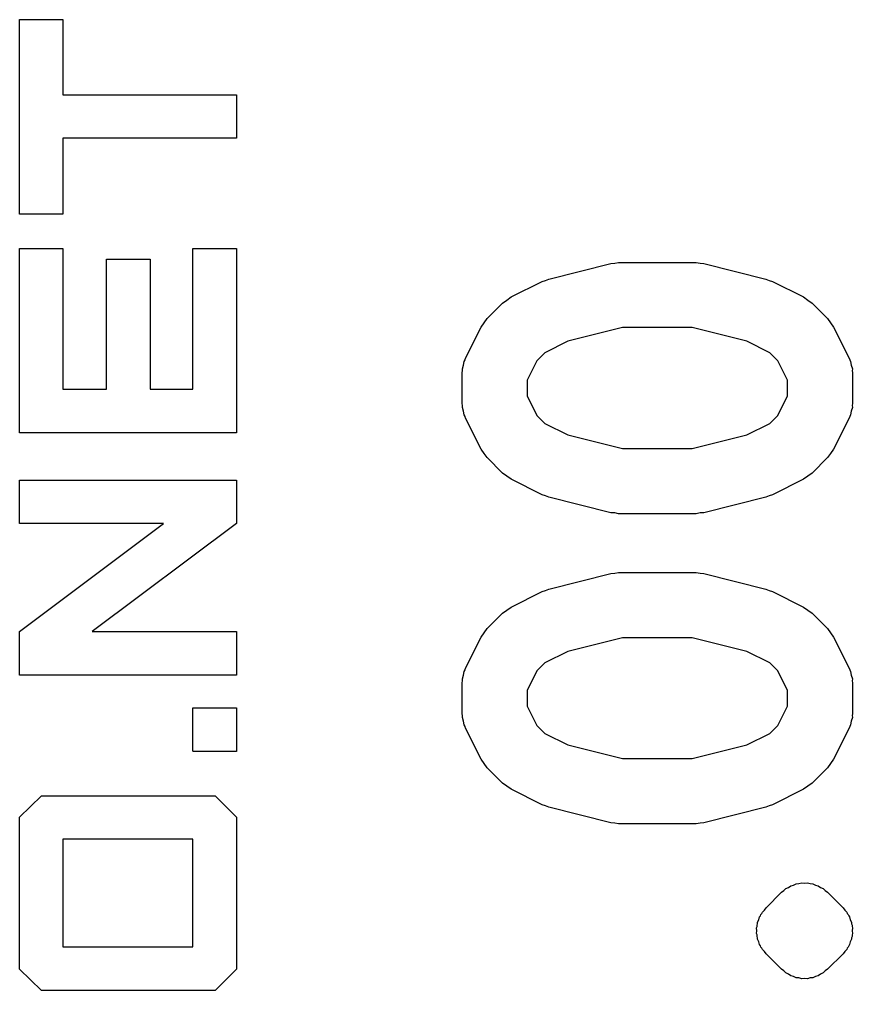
# Model space of a CAD drawing. Extents: x 4 to 27.8, y 3.9 to 24.1.
# Drawn here: x 23.988 to 27.829, y 19.581 to 24.056 of the extents above; entities that cross this region are included whole.
import ezdxf

# ---------------------------------------------------------------- set-up
doc = ezdxf.new("R2010")
doc.units = 0
doc.header["$MEASUREMENT"] = 0
doc.layers.add('BLACK', color=7, linetype='CONTINUOUS')

msp = doc.modelspace()

# ---------------------------------------------------------------- linework, layer by layer
at = {"layer": 'Black'}
for p, q in [((23.9878, 24.0555), (23.9878, 24.0556)), ((23.9878, 24.0556), (23.9879, 24.0556)), ((23.9878, 24.0554), (23.9878, 24.0555)), ((23.9878, 24.0555), (23.9878, 24.0555)), ((23.9878, 24.0553), (23.9878, 24.0554)), ((23.9878, 24.0554), (23.9878, 24.0554)), ((23.9878, 24.0554), (23.9878, 24.0554)), ((23.9878, 23.1587), (23.9878, 24.0553)), ((23.9879, 24.0556), (23.9879, 24.0557)), ((23.9879, 24.0557), (23.988, 24.0557)), ((23.9879, 24.0556), (23.9879, 24.0556)), ((23.988, 24.0557), (23.9881, 24.0558)), ((23.988, 24.0557), (23.988, 24.0557)), ((23.988, 24.0557), (23.988, 24.0557)), ((23.9881, 24.0558), (23.9881, 24.0558)), ((23.9881, 24.0558), (23.9882, 24.0558)), ((23.9882, 24.0558), (23.9882, 24.0558)), ((23.9882, 24.0558), (23.9882, 24.0558)), ((23.9882, 24.0558), (23.9883, 24.0558)), ((23.9883, 24.0558), (24.1882, 24.0558)), ((24.1882, 24.0558), (24.1883, 24.0558)), ((24.1882, 24.0558), (24.1882, 24.0558)), ((24.1883, 24.0558), (24.1883, 24.0558)), ((24.1883, 24.0558), (24.1883, 24.0558)), ((24.1883, 24.0558), (24.1884, 24.0558)), ((24.1884, 24.0558), (24.1884, 24.0557)), ((24.1884, 24.0557), (24.1885, 24.0557)), ((24.1885, 24.0557), (24.1885, 24.0557)), ((24.1885, 24.0557), (24.1885, 24.0557)), ((24.1885, 24.0557), (24.1886, 24.0556)), ((24.1886, 24.0556), (24.1886, 24.0556)), ((24.1886, 24.0556), (24.1886, 24.0556)), ((24.1886, 24.0556), (24.1886, 24.0555)), ((24.1886, 24.0555), (24.1886, 24.0555)), ((24.1886, 24.0555), (24.1886, 24.0554)), ((24.1886, 24.0554), (24.1887, 24.0554)), ((24.1887, 24.0554), (24.1887, 24.0554)), ((24.1887, 24.0554), (24.1887, 24.0553)), ((24.1887, 24.0553), (24.1887, 23.7089)), ((24.1887, 23.7089), (24.9883, 23.7089)), ((24.9883, 23.7089), (24.9883, 23.7089)), ((24.9883, 23.7089), (24.9884, 23.7089)), ((24.9884, 23.7089), (24.9884, 23.7088)), ((24.9884, 23.7088), (24.9885, 23.7088)), ((24.9885, 23.7088), (24.9885, 23.7088)), ((24.9885, 23.7088), (24.9885, 23.7088)), ((24.9885, 23.7088), (24.9886, 23.7088)), ((24.9886, 23.7088), (24.9886, 23.7088)), ((24.9886, 23.7088), (24.9886, 23.7087)), ((24.9886, 23.7087), (24.9887, 23.7087)), ((24.9887, 23.7087), (24.9887, 23.7087)), ((24.9887, 23.7087), (24.9887, 23.7086)), ((24.9887, 23.7086), (24.9887, 23.7086)), ((24.9887, 23.7086), (24.9888, 23.7085)), ((24.9888, 23.7085), (24.9888, 23.7085)), ((24.9888, 23.7085), (24.9888, 23.7085)), ((24.9888, 23.7085), (24.9888, 23.7084)), ((24.9888, 23.7084), (24.9888, 23.7084)), ((24.9888, 23.7084), (24.9888, 23.5085)), ((24.9883, 23.508), (24.1887, 23.508)), ((24.1887, 23.508), (24.1887, 23.1587)), ((24.9884, 23.508), (24.9883, 23.508)), ((24.9883, 23.508), (24.9883, 23.508)), ((24.9885, 23.508), (24.9884, 23.508)), ((24.9884, 23.508), (24.9884, 23.508)), ((24.9886, 23.5081), (24.9885, 23.508)), ((24.9885, 23.508), (24.9885, 23.508)), ((24.9885, 23.508), (24.9885, 23.508)), ((24.9887, 23.5082), (24.9886, 23.5081)), ((24.9886, 23.5081), (24.9886, 23.5081)), ((24.9886, 23.5081), (24.9886, 23.5081)), ((24.9888, 23.5083), (24.9887, 23.5083)), ((24.9887, 23.5083), (24.9887, 23.5082)), ((24.9887, 23.5082), (24.9887, 23.5082)), ((24.9887, 23.5082), (24.9887, 23.5082)), ((24.9888, 23.5085), (24.9888, 23.5084)), ((24.9888, 23.5084), (24.9888, 23.5084)), ((24.9888, 23.5084), (24.9888, 23.5084)), ((24.9888, 23.5084), (24.9888, 23.5083)), ((23.9878, 23.1586), (23.9878, 23.1587)), ((23.9878, 23.1585), (23.9878, 23.1586)), ((23.9878, 23.1586), (23.9878, 23.1586)), ((23.9878, 23.1586), (23.9878, 23.1586)), ((23.9878, 23.1584), (23.9878, 23.1585)), ((23.9878, 23.1585), (23.9878, 23.1585)), ((23.9879, 23.1584), (23.9878, 23.1584)), ((23.9879, 23.1583), (23.9879, 23.1584)), ((23.9879, 23.1584), (23.9879, 23.1584)), ((23.988, 23.1583), (23.9879, 23.1583)), ((23.9881, 23.1582), (23.988, 23.1583)), ((23.988, 23.1583), (23.988, 23.1583)), ((23.988, 23.1583), (23.988, 23.1583)), ((23.9882, 23.1582), (23.9881, 23.1582)), ((23.9881, 23.1582), (23.9881, 23.1582)), ((23.9883, 23.1582), (23.9882, 23.1582)), ((23.9882, 23.1582), (23.9882, 23.1582)), ((23.9882, 23.1582), (23.9882, 23.1582)), ((24.1882, 23.1582), (23.9883, 23.1582)), ((24.1883, 23.1582), (24.1882, 23.1582)), ((24.1882, 23.1582), (24.1882, 23.1582)), ((24.1884, 23.1582), (24.1883, 23.1582)), ((24.1883, 23.1582), (24.1883, 23.1582)), ((24.1883, 23.1582), (24.1883, 23.1582)), ((24.1885, 23.1583), (24.1884, 23.1583)), ((24.1884, 23.1583), (24.1884, 23.1582)), ((24.1886, 23.1584), (24.1885, 23.1583)), ((24.1885, 23.1583), (24.1885, 23.1583)), ((24.1885, 23.1583), (24.1885, 23.1583)), ((24.1887, 23.1586), (24.1886, 23.1586)), ((24.1886, 23.1586), (24.1886, 23.1585)), ((24.1886, 23.1585), (24.1886, 23.1585)), ((24.1886, 23.1585), (24.1886, 23.1584)), ((24.1886, 23.1584), (24.1886, 23.1584)), ((24.1886, 23.1584), (24.1886, 23.1584)), ((24.1887, 23.1587), (24.1887, 23.1586)), ((24.1887, 23.1586), (24.1887, 23.1586)), ((23.9878, 23.0007), (23.9878, 23.0008)), ((23.9878, 23.0008), (23.9879, 23.0008)), ((23.9878, 23.0006), (23.9878, 23.0007)), ((23.9878, 23.0007), (23.9878, 23.0007)), ((23.9878, 23.0005), (23.9878, 23.0006)), ((23.9878, 23.0006), (23.9878, 23.0006)), ((23.9878, 23.0006), (23.9878, 23.0006)), ((23.9878, 22.1524), (23.9878, 23.0005)), ((23.9879, 23.0008), (23.9879, 23.0009)), ((23.9879, 23.0009), (23.988, 23.0009)), ((23.9879, 23.0008), (23.9879, 23.0008)), ((23.988, 23.0009), (23.9881, 23.001)), ((23.988, 23.0009), (23.988, 23.0009)), ((23.988, 23.0009), (23.988, 23.0009)), ((23.9881, 23.001), (23.9881, 23.001)), ((23.9881, 23.001), (23.9882, 23.001)), ((23.9882, 23.001), (23.9882, 23.001)), ((23.9882, 23.001), (23.9882, 23.001)), ((23.9882, 23.001), (23.9883, 23.001)), ((23.9883, 23.001), (24.1882, 23.001)), ((24.1882, 23.001), (24.1883, 23.001)), ((24.1882, 23.001), (24.1882, 23.001)), ((24.1883, 23.001), (24.1883, 23.001)), ((24.1883, 23.001), (24.1883, 23.001)), ((24.1883, 23.001), (24.1884, 23.001)), ((24.1884, 23.001), (24.1884, 23.0009)), ((24.1884, 23.0009), (24.1885, 23.0009)), ((24.1885, 23.0009), (24.1885, 23.0009)), ((24.1885, 23.0009), (24.1885, 23.0009)), ((24.1885, 23.0009), (24.1886, 23.0008)), ((24.1886, 23.0008), (24.1886, 23.0008)), ((24.1886, 23.0008), (24.1886, 23.0008)), ((24.1886, 23.0008), (24.1886, 23.0007)), ((24.1886, 23.0007), (24.1886, 23.0007)), ((24.1886, 23.0007), (24.1886, 23.0006)), ((24.1886, 23.0006), (24.1887, 23.0006)), ((24.1887, 23.0006), (24.1887, 23.0006)), ((24.1887, 23.0006), (24.1887, 23.0005)), ((24.1887, 23.0005), (24.1887, 22.3528)), ((24.7879, 23.0006), (24.7879, 23.0007)), ((24.7879, 23.0007), (24.788, 23.0007)), ((24.7879, 23.0005), (24.7879, 23.0006)), ((24.7879, 23.0006), (24.7879, 23.0006)), ((24.7879, 23.0006), (24.7879, 23.0006)), ((24.7879, 22.3528), (24.7879, 23.0005)), ((24.788, 23.0008), (24.7881, 23.0009)), ((24.788, 23.0007), (24.788, 23.0008)), ((24.788, 23.0008), (24.788, 23.0008)), ((24.788, 23.0008), (24.788, 23.0008)), ((24.7881, 23.0009), (24.7881, 23.0009)), ((24.7881, 23.0009), (24.7881, 23.0009)), ((24.7881, 23.0009), (24.7882, 23.0009)), ((24.7882, 23.0009), (24.7882, 23.001)), ((24.7882, 23.001), (24.7882, 23.001)), ((24.7882, 23.001), (24.7883, 23.001)), ((24.7883, 23.001), (24.7883, 23.001)), ((24.7883, 23.001), (24.7884, 23.001)), ((24.7884, 23.001), (24.7884, 23.001)), ((24.7884, 23.001), (24.9883, 23.001)), ((24.9883, 23.001), (24.9883, 23.001)), ((24.9883, 23.001), (24.9884, 23.001)), ((24.9884, 23.001), (24.9884, 23.001)), ((24.9884, 23.001), (24.9885, 23.001)), ((24.9885, 23.001), (24.9885, 23.001)), ((24.9885, 23.001), (24.9885, 23.0009)), ((24.9885, 23.0009), (24.9886, 23.0009)), ((24.9886, 23.0009), (24.9886, 23.0009)), ((24.9886, 23.0009), (24.9886, 23.0009)), ((24.9886, 23.0009), (24.9887, 23.0008)), ((24.9887, 23.0008), (24.9887, 23.0008)), ((24.9887, 23.0008), (24.9887, 23.0008)), ((24.9887, 23.0008), (24.9887, 23.0007)), ((24.9887, 23.0007), (24.9888, 23.0007)), ((24.9888, 23.0007), (24.9888, 23.0006)), ((24.9888, 23.0006), (24.9888, 23.0006)), ((24.9888, 23.0006), (24.9888, 23.0006)), ((24.9888, 23.0006), (24.9888, 23.0005)), ((24.9888, 23.0005), (24.9888, 22.1524)), ((24.3891, 22.9507), (24.3891, 22.9508)), ((24.3891, 22.9508), (24.3892, 22.9508)), ((24.3891, 22.9506), (24.3891, 22.9507)), ((24.3891, 22.9507), (24.3891, 22.9507)), ((24.3891, 22.3528), (24.3891, 22.9506)), ((24.3891, 22.9506), (24.3891, 22.9506)), ((24.3891, 22.9506), (24.3891, 22.9506)), ((24.3892, 22.9508), (24.3892, 22.9509)), ((24.3892, 22.9509), (24.3892, 22.9509)), ((24.3892, 22.9509), (24.3893, 22.9509)), ((24.3892, 22.9508), (24.3892, 22.9508)), ((24.3893, 22.9509), (24.3893, 22.951)), ((24.3893, 22.951), (24.3893, 22.951)), ((24.3893, 22.951), (24.3894, 22.951)), ((24.3894, 22.951), (24.3894, 22.951)), ((24.3894, 22.951), (24.3895, 22.951)), ((24.3895, 22.951), (24.3895, 22.951)), ((24.3895, 22.951), (24.3896, 22.951)), ((24.3896, 22.951), (24.3896, 22.9511)), ((24.3896, 22.9511), (24.5895, 22.9511)), ((24.5895, 22.9511), (24.5895, 22.951)), ((24.5895, 22.951), (24.5896, 22.951)), ((24.5896, 22.951), (24.5896, 22.951)), ((24.5896, 22.951), (24.5897, 22.951)), ((24.5897, 22.951), (24.5897, 22.951)), ((24.5897, 22.951), (24.5897, 22.951)), ((24.5897, 22.951), (24.5898, 22.951)), ((24.5898, 22.951), (24.5898, 22.9509)), ((24.5898, 22.9509), (24.5898, 22.9509)), ((24.5898, 22.9509), (24.5899, 22.9509)), ((24.5899, 22.9509), (24.5899, 22.9508)), ((24.5899, 22.9508), (24.5899, 22.9508)), ((24.5899, 22.9508), (24.5899, 22.9508)), ((24.5899, 22.9508), (24.59, 22.9507)), ((24.59, 22.9507), (24.59, 22.9507)), ((24.59, 22.9507), (24.59, 22.9506)), ((24.59, 22.9506), (24.59, 22.9506)), ((24.59, 22.9506), (24.59, 22.9506)), ((24.59, 22.9506), (24.59, 22.3528)), ((26.4279, 22.8598), (26.7136, 22.9312)), ((26.7136, 22.9312), (26.7319, 22.9325)), ((26.7319, 22.9325), (26.75, 22.9357)), ((26.75, 22.9357), (27.1071, 22.9357)), ((27.1071, 22.9357), (27.1252, 22.9325)), ((27.1252, 22.9325), (27.1435, 22.9312)), ((27.1435, 22.9312), (27.4292, 22.8598)), ((26.2543, 22.777), (26.3972, 22.8484)), ((26.3972, 22.8484), (26.4129, 22.8531)), ((26.4129, 22.8531), (26.4279, 22.8598)), ((27.4292, 22.8598), (27.4442, 22.8531)), ((27.4442, 22.8531), (27.4599, 22.8484)), ((27.4599, 22.8484), (27.6028, 22.777)), ((26.235, 22.7627), (26.2543, 22.777)), ((27.6028, 22.777), (27.6221, 22.7627)), ((26.1439, 22.6775), (26.2154, 22.7489)), ((26.2154, 22.7489), (26.235, 22.7627)), ((27.6221, 22.7627), (27.6418, 22.7489)), ((27.6418, 22.7489), (27.7132, 22.6775)), ((26.1158, 22.6385), (26.1301, 22.6578)), ((26.1301, 22.6578), (26.1439, 22.6775)), ((27.7132, 22.6775), (27.727, 22.6578)), ((27.727, 22.6578), (27.7413, 22.6385)), ((26.0444, 22.4957), (26.1158, 22.6385)), ((26.7685, 22.6357), (26.5166, 22.5728)), ((27.0887, 22.6357), (26.7685, 22.6357)), ((27.3405, 22.5728), (27.0887, 22.6357)), ((27.7413, 22.6385), (27.8127, 22.4957)), ((26.5166, 22.5728), (26.4103, 22.5196)), ((27.4469, 22.5196), (27.3405, 22.5728)), ((26.4103, 22.5196), (26.3733, 22.4826)), ((27.4839, 22.4826), (27.4469, 22.5196)), ((26.0296, 22.4457), (26.0346, 22.4626)), ((26.0346, 22.4626), (26.0376, 22.4799)), ((26.0376, 22.4799), (26.0419, 22.4874)), ((26.0419, 22.4874), (26.0444, 22.4957)), ((26.3733, 22.4826), (26.3286, 22.3932)), ((27.5286, 22.3932), (27.4839, 22.4826)), ((27.8127, 22.4957), (27.8152, 22.4874)), ((27.8152, 22.4874), (27.8195, 22.4799)), ((27.8195, 22.4799), (27.8226, 22.4626)), ((27.8226, 22.4626), (27.8276, 22.4457)), ((26.0286, 22.4286), (26.0301, 22.4371)), ((26.0286, 22.2857), (26.0286, 22.4286)), ((26.0301, 22.4371), (26.0296, 22.4457)), ((27.8276, 22.4457), (27.8271, 22.4371)), ((27.8271, 22.4371), (27.8286, 22.4286)), ((27.8286, 22.4286), (27.8286, 22.2857)), ((26.3286, 22.3932), (26.3286, 22.3211)), ((27.5286, 22.3211), (27.5286, 22.3932)), ((24.1887, 22.3528), (24.3891, 22.3528)), ((24.59, 22.3528), (24.7879, 22.3528)), ((26.0301, 22.2772), (26.0286, 22.2857)), ((26.3286, 22.3211), (26.3733, 22.2317)), ((27.4839, 22.2317), (27.5286, 22.3211)), ((27.8286, 22.2857), (27.8271, 22.2772)), ((26.0296, 22.2686), (26.0301, 22.2772)), ((26.0346, 22.2517), (26.0296, 22.2686)), ((26.0376, 22.2344), (26.0346, 22.2517)), ((27.8226, 22.2517), (27.8195, 22.2344)), ((27.8276, 22.2686), (27.8226, 22.2517)), ((27.8271, 22.2772), (27.8276, 22.2686)), ((26.0419, 22.2269), (26.0376, 22.2344)), ((26.0444, 22.2186), (26.0419, 22.2269)), ((26.1158, 22.0758), (26.0444, 22.2186)), ((26.3733, 22.2317), (26.4103, 22.1947)), ((26.4103, 22.1947), (26.5166, 22.1415)), ((27.3405, 22.1415), (27.4469, 22.1947)), ((27.4469, 22.1947), (27.4839, 22.2317)), ((27.8127, 22.2186), (27.7413, 22.0758)), ((27.8152, 22.2269), (27.8127, 22.2186)), ((27.8195, 22.2344), (27.8152, 22.2269)), ((23.9878, 22.1523), (23.9878, 22.1524)), ((23.9878, 22.1524), (23.9878, 22.1524)), ((23.9878, 22.1524), (23.9878, 22.1524)), ((23.9878, 22.1522), (23.9878, 22.1523)), ((23.9878, 22.1523), (23.9878, 22.1523)), ((23.9879, 22.1522), (23.9878, 22.1522)), ((23.9878, 22.1522), (23.9878, 22.1522)), ((23.9879, 22.1521), (23.9879, 22.1522)), ((23.988, 22.1521), (23.9879, 22.1521)), ((23.9879, 22.1521), (23.9879, 22.1521)), ((23.988, 22.152), (23.988, 22.1521)), ((23.9881, 22.152), (23.988, 22.152)), ((23.988, 22.152), (23.988, 22.152)), ((23.9882, 22.152), (23.9881, 22.152)), ((23.9881, 22.152), (23.9881, 22.152)), ((23.9883, 22.1519), (23.9882, 22.152)), ((23.9882, 22.152), (23.9882, 22.152)), ((23.9882, 22.152), (23.9882, 22.152)), ((24.9883, 22.1519), (23.9883, 22.1519)), ((24.9884, 22.152), (24.9883, 22.152)), ((24.9883, 22.152), (24.9883, 22.1519)), ((24.9885, 22.152), (24.9884, 22.152)), ((24.9884, 22.152), (24.9884, 22.152)), ((24.9886, 22.152), (24.9885, 22.152)), ((24.9885, 22.152), (24.9885, 22.152)), ((24.9885, 22.152), (24.9885, 22.152)), ((24.9887, 22.1521), (24.9886, 22.1521)), ((24.9886, 22.1521), (24.9886, 22.1521)), ((24.9886, 22.1521), (24.9886, 22.152)), ((24.9888, 22.1523), (24.9887, 22.1522)), ((24.9887, 22.1522), (24.9887, 22.1522)), ((24.9887, 22.1522), (24.9887, 22.1522)), ((24.9887, 22.1522), (24.9887, 22.1521)), ((24.9888, 22.1524), (24.9888, 22.1524)), ((24.9888, 22.1524), (24.9888, 22.1524)), ((24.9888, 22.1524), (24.9888, 22.1523)), ((24.9888, 22.1523), (24.9888, 22.1523)), ((26.5166, 22.1415), (26.7685, 22.0786)), ((27.0887, 22.0786), (27.3405, 22.1415)), ((26.1301, 22.0565), (26.1158, 22.0758)), ((26.7685, 22.0786), (27.0887, 22.0786)), ((27.7413, 22.0758), (27.727, 22.0565)), ((26.1439, 22.0368), (26.1301, 22.0565)), ((26.2154, 21.9654), (26.1439, 22.0368)), ((27.7132, 22.0368), (27.6418, 21.9654)), ((27.727, 22.0565), (27.7132, 22.0368)), ((23.9878, 21.9327), (23.9878, 21.9328)), ((23.9878, 21.9328), (23.9879, 21.9328)), ((23.9878, 21.9326), (23.9878, 21.9327)), ((23.9878, 21.9327), (23.9878, 21.9327)), ((23.9878, 21.9325), (23.9878, 21.9326)), ((23.9878, 21.9326), (23.9878, 21.9326)), ((23.9878, 21.9326), (23.9878, 21.9326)), ((23.9878, 21.7341), (23.9878, 21.9325)), ((23.9879, 21.9328), (23.9879, 21.9329)), ((23.9879, 21.9329), (23.988, 21.9329)), ((23.9879, 21.9328), (23.9879, 21.9328)), ((23.988, 21.9329), (23.9881, 21.933)), ((23.988, 21.9329), (23.988, 21.9329)), ((23.988, 21.9329), (23.988, 21.9329)), ((23.9881, 21.933), (23.9881, 21.933)), ((23.9881, 21.933), (23.9882, 21.933)), ((23.9882, 21.933), (23.9882, 21.933)), ((23.9882, 21.933), (23.9882, 21.933)), ((23.9882, 21.933), (23.9883, 21.933)), ((23.9883, 21.933), (24.9883, 21.933)), ((24.9883, 21.933), (24.9884, 21.933)), ((24.9883, 21.933), (24.9883, 21.933)), ((24.9884, 21.933), (24.9884, 21.933)), ((24.9884, 21.933), (24.9885, 21.933)), ((24.9885, 21.933), (24.9885, 21.933)), ((24.9885, 21.933), (24.9885, 21.9329)), ((24.9885, 21.9329), (24.9886, 21.9329)), ((24.9886, 21.9329), (24.9886, 21.9329)), ((24.9886, 21.9329), (24.9886, 21.9329)), ((24.9886, 21.9329), (24.9887, 21.9328)), ((24.9887, 21.9328), (24.9887, 21.9328)), ((24.9887, 21.9328), (24.9887, 21.9328)), ((24.9887, 21.9328), (24.9887, 21.9327)), ((24.9887, 21.9327), (24.9888, 21.9327)), ((24.9888, 21.9327), (24.9888, 21.9326)), ((24.9888, 21.9326), (24.9888, 21.9326)), ((24.9888, 21.9326), (24.9888, 21.9326)), ((24.9888, 21.9326), (24.9888, 21.9325)), ((24.9888, 21.9325), (24.9888, 21.7341)), ((26.235, 21.9516), (26.2154, 21.9654)), ((26.2543, 21.9373), (26.235, 21.9516)), ((26.3972, 21.8658), (26.2543, 21.9373)), ((27.6028, 21.9373), (27.4599, 21.8658)), ((27.6221, 21.9516), (27.6028, 21.9373)), ((27.6418, 21.9654), (27.6221, 21.9516)), ((26.4129, 21.8612), (26.3972, 21.8658)), ((26.4279, 21.8545), (26.4129, 21.8612)), ((26.7136, 21.783), (26.4279, 21.8545)), ((27.4292, 21.8545), (27.1435, 21.783)), ((27.4442, 21.8612), (27.4292, 21.8545)), ((27.4599, 21.8658), (27.4442, 21.8612)), ((26.7319, 21.7818), (26.7136, 21.783)), ((26.75, 21.7786), (26.7319, 21.7818)), ((27.1071, 21.7786), (26.75, 21.7786)), ((27.1252, 21.7818), (27.1071, 21.7786)), ((27.1435, 21.783), (27.1252, 21.7818)), ((23.9878, 21.734), (23.9878, 21.7341)), ((23.9878, 21.7339), (23.9878, 21.734)), ((23.9878, 21.734), (23.9878, 21.734)), ((23.9878, 21.7338), (23.9878, 21.7339)), ((23.9878, 21.7339), (23.9878, 21.7339)), ((23.9878, 21.7339), (23.9878, 21.7339)), ((23.9879, 21.7338), (23.9878, 21.7338)), ((23.9879, 21.7337), (23.9879, 21.7338)), ((23.988, 21.7337), (23.9879, 21.7337)), ((23.9879, 21.7337), (23.9879, 21.7337)), ((23.988, 21.7336), (23.988, 21.7337)), ((23.988, 21.7337), (23.988, 21.7337)), ((23.988, 21.2362), (24.6525, 21.7336)), ((23.9881, 21.7336), (23.988, 21.7336)), ((23.9882, 21.7336), (23.9881, 21.7336)), ((23.9881, 21.7336), (23.9881, 21.7336)), ((23.9883, 21.7336), (23.9882, 21.7336)), ((23.9882, 21.7336), (23.9882, 21.7336)), ((23.9882, 21.7336), (23.9882, 21.7336)), ((24.6525, 21.7336), (23.9883, 21.7336)), ((24.9886, 21.7337), (24.3226, 21.2363)), ((24.9887, 21.7337), (24.9886, 21.7337)), ((24.9886, 21.7337), (24.9886, 21.7337)), ((24.9888, 21.7339), (24.9887, 21.7338)), ((24.9887, 21.7338), (24.9887, 21.7338)), ((24.9887, 21.7338), (24.9887, 21.7338)), ((24.9887, 21.7338), (24.9887, 21.7337)), ((24.9888, 21.7341), (24.9888, 21.734)), ((24.9888, 21.734), (24.9888, 21.734)), ((24.9888, 21.734), (24.9888, 21.7339)), ((24.9888, 21.7339), (24.9888, 21.7339)), ((26.4279, 21.4312), (26.7136, 21.5027)), ((26.7136, 21.5027), (26.7319, 21.504)), ((26.7319, 21.504), (26.75, 21.5071)), ((26.75, 21.5071), (27.1071, 21.5071)), ((27.1071, 21.5071), (27.1252, 21.504)), ((27.1252, 21.504), (27.1435, 21.5027)), ((27.1435, 21.5027), (27.4292, 21.4312)), ((26.2543, 21.3484), (26.3972, 21.4199)), ((26.3972, 21.4199), (26.4129, 21.4246)), ((26.4129, 21.4246), (26.4279, 21.4312)), ((27.4292, 21.4312), (27.4442, 21.4246)), ((27.4442, 21.4246), (27.4599, 21.4199)), ((27.4599, 21.4199), (27.6028, 21.3484)), ((26.235, 21.3341), (26.2543, 21.3484)), ((27.6028, 21.3484), (27.6221, 21.3341)), ((26.1439, 21.2489), (26.2154, 21.3204)), ((26.2154, 21.3204), (26.235, 21.3341)), ((27.6221, 21.3341), (27.6418, 21.3204)), ((27.6418, 21.3204), (27.7132, 21.2489)), ((23.9878, 21.236), (23.9879, 21.2361)), ((23.9878, 21.2359), (23.9878, 21.236)), ((23.9878, 21.236), (23.9878, 21.236)), ((23.9878, 21.2358), (23.9878, 21.2359)), ((23.9878, 21.2359), (23.9878, 21.2359)), ((23.9878, 21.2359), (23.9878, 21.2359)), ((23.9878, 21.0359), (23.9878, 21.2358)), ((23.9879, 21.2361), (23.988, 21.2362)), ((23.9879, 21.2361), (23.9879, 21.2361)), ((23.9879, 21.2361), (23.9879, 21.2361)), ((23.9879, 21.2361), (23.9879, 21.2361)), ((24.3226, 21.2363), (24.9883, 21.2363)), ((24.9883, 21.2363), (24.9883, 21.2363)), ((24.9883, 21.2363), (24.9884, 21.2363)), ((24.9884, 21.2363), (24.9884, 21.2363)), ((24.9884, 21.2363), (24.9885, 21.2363)), ((24.9885, 21.2363), (24.9885, 21.2362)), ((24.9885, 21.2362), (24.9885, 21.2362)), ((24.9885, 21.2362), (24.9886, 21.2362)), ((24.9886, 21.2362), (24.9886, 21.2362)), ((24.9886, 21.2362), (24.9886, 21.2361)), ((24.9886, 21.2361), (24.9887, 21.2361)), ((24.9887, 21.2361), (24.9887, 21.2361)), ((24.9887, 21.2361), (24.9887, 21.236)), ((24.9887, 21.236), (24.9887, 21.236)), ((24.9887, 21.236), (24.9888, 21.236)), ((24.9888, 21.236), (24.9888, 21.2359)), ((24.9888, 21.2359), (24.9888, 21.2359)), ((24.9888, 21.2359), (24.9888, 21.2358)), ((24.9888, 21.2358), (24.9888, 21.2358)), ((24.9888, 21.2358), (24.9888, 21.0359)), ((26.0444, 21.0671), (26.1158, 21.2099)), ((26.1158, 21.2099), (26.1301, 21.2292)), ((26.1301, 21.2292), (26.1439, 21.2489)), ((27.7132, 21.2489), (27.727, 21.2292)), ((27.727, 21.2292), (27.7413, 21.2099)), ((27.7413, 21.2099), (27.8127, 21.0671)), ((26.7685, 21.2071), (26.5166, 21.1442)), ((27.0887, 21.2071), (26.7685, 21.2071)), ((27.3405, 21.1442), (27.0887, 21.2071)), ((26.5166, 21.1442), (26.4103, 21.091)), ((27.4469, 21.091), (27.3405, 21.1442)), ((26.4103, 21.091), (26.3733, 21.054)), ((27.4839, 21.054), (27.4469, 21.091)), ((23.9878, 21.0358), (23.9878, 21.0359)), ((23.9878, 21.0359), (23.9878, 21.0359)), ((23.9878, 21.0357), (23.9878, 21.0358)), ((23.9878, 21.0358), (23.9878, 21.0358)), ((23.9879, 21.0356), (23.9878, 21.0357)), ((23.9878, 21.0357), (23.9878, 21.0357)), ((23.9878, 21.0357), (23.9878, 21.0357)), ((23.988, 21.0355), (23.9879, 21.0356)), ((23.9879, 21.0356), (23.9879, 21.0356)), ((23.9879, 21.0356), (23.9879, 21.0356)), ((23.9881, 21.0355), (23.988, 21.0355)), ((23.988, 21.0355), (23.988, 21.0355)), ((23.988, 21.0355), (23.988, 21.0355)), ((23.9881, 21.0354), (23.9881, 21.0355)), ((23.9882, 21.0354), (23.9881, 21.0354)), ((23.9883, 21.0354), (23.9882, 21.0354)), ((23.9882, 21.0354), (23.9882, 21.0354)), ((23.9882, 21.0354), (23.9882, 21.0354)), ((24.9883, 21.0354), (23.9883, 21.0354)), ((24.9884, 21.0354), (24.9883, 21.0354)), ((24.9883, 21.0354), (24.9883, 21.0354)), ((24.9885, 21.0354), (24.9884, 21.0354)), ((24.9884, 21.0354), (24.9884, 21.0354)), ((24.9886, 21.0355), (24.9885, 21.0355)), ((24.9885, 21.0355), (24.9885, 21.0355)), ((24.9885, 21.0355), (24.9885, 21.0354)), ((24.9887, 21.0356), (24.9886, 21.0356)), ((24.9886, 21.0356), (24.9886, 21.0355)), ((24.9886, 21.0355), (24.9886, 21.0355)), ((24.9888, 21.0357), (24.9887, 21.0357)), ((24.9887, 21.0357), (24.9887, 21.0357)), ((24.9887, 21.0357), (24.9887, 21.0356)), ((24.9887, 21.0356), (24.9887, 21.0356)), ((24.9888, 21.0359), (24.9888, 21.0359)), ((24.9888, 21.0359), (24.9888, 21.0358)), ((24.9888, 21.0358), (24.9888, 21.0358)), ((24.9888, 21.0358), (24.9888, 21.0357)), ((26.0296, 21.0171), (26.0346, 21.034)), ((26.0346, 21.034), (26.0376, 21.0513)), ((26.0376, 21.0513), (26.0419, 21.0588)), ((26.0419, 21.0588), (26.0444, 21.0671)), ((26.3733, 21.054), (26.3286, 20.9646)), ((27.5286, 20.9646), (27.4839, 21.054)), ((27.8127, 21.0671), (27.8152, 21.0588)), ((27.8152, 21.0588), (27.8195, 21.0513)), ((27.8195, 21.0513), (27.8226, 21.034)), ((27.8226, 21.034), (27.8276, 21.0171)), ((26.0286, 21), (26.0301, 21.0085)), ((26.0286, 20.8571), (26.0286, 21)), ((26.0301, 21.0085), (26.0296, 21.0171)), ((27.8276, 21.0171), (27.8271, 21.0085)), ((27.8271, 21.0085), (27.8286, 21)), ((27.8286, 21), (27.8286, 20.8571)), ((26.3286, 20.9646), (26.3286, 20.8926)), ((27.5286, 20.8926), (27.5286, 20.9646)), ((24.7879, 20.8842), (24.7879, 20.8843)), ((24.7879, 20.8843), (24.788, 20.8843)), ((24.7879, 20.8841), (24.7879, 20.8842)), ((24.7879, 20.8842), (24.7879, 20.8842)), ((24.7879, 20.8842), (24.7879, 20.8842)), ((24.7879, 20.6842), (24.7879, 20.8841)), ((24.788, 20.8844), (24.7881, 20.8845)), ((24.788, 20.8843), (24.788, 20.8844)), ((24.788, 20.8844), (24.788, 20.8844)), ((24.788, 20.8844), (24.788, 20.8844)), ((24.7881, 20.8845), (24.7882, 20.8846)), ((24.7881, 20.8845), (24.7881, 20.8845)), ((24.7881, 20.8845), (24.7881, 20.8845)), ((24.7882, 20.8846), (24.7882, 20.8846)), ((24.7882, 20.8846), (24.7882, 20.8846)), ((24.7882, 20.8846), (24.7883, 20.8846)), ((24.7883, 20.8846), (24.7883, 20.8846)), ((24.7883, 20.8846), (24.7884, 20.8846)), ((24.7884, 20.8846), (24.7884, 20.8846)), ((24.7884, 20.8846), (24.9883, 20.8846)), ((24.9883, 20.8846), (24.9884, 20.8846)), ((24.9883, 20.8846), (24.9883, 20.8846)), ((24.9884, 20.8846), (24.9884, 20.8846)), ((24.9884, 20.8846), (24.9885, 20.8846)), ((24.9885, 20.8846), (24.9885, 20.8846)), ((24.9885, 20.8846), (24.9885, 20.8846)), ((24.9885, 20.8846), (24.9886, 20.8845)), ((24.9886, 20.8845), (24.9886, 20.8845)), ((24.9886, 20.8845), (24.9886, 20.8845)), ((24.9886, 20.8845), (24.9887, 20.8844)), ((24.9887, 20.8844), (24.9887, 20.8844)), ((24.9887, 20.8844), (24.9887, 20.8844)), ((24.9887, 20.8844), (24.9887, 20.8843)), ((24.9887, 20.8843), (24.9888, 20.8843)), ((24.9888, 20.8843), (24.9888, 20.8842)), ((24.9888, 20.8842), (24.9888, 20.8842)), ((24.9888, 20.8842), (24.9888, 20.8842)), ((24.9888, 20.8842), (24.9888, 20.8841)), ((24.9888, 20.8841), (24.9888, 20.6842)), ((26.0301, 20.8486), (26.0286, 20.8571)), ((26.3286, 20.8926), (26.3733, 20.8031)), ((27.4839, 20.8031), (27.5286, 20.8926)), ((27.8286, 20.8571), (27.8271, 20.8486)), ((26.0296, 20.84), (26.0301, 20.8486)), ((26.0346, 20.8231), (26.0296, 20.84)), ((26.0376, 20.8058), (26.0346, 20.8231)), ((26.0419, 20.7983), (26.0376, 20.8058)), ((27.8195, 20.8058), (27.8152, 20.7983)), ((27.8226, 20.8231), (27.8195, 20.8058)), ((27.8276, 20.84), (27.8226, 20.8231)), ((27.8271, 20.8486), (27.8276, 20.84)), ((26.0444, 20.7901), (26.0419, 20.7983)), ((26.1158, 20.6472), (26.0444, 20.7901)), ((26.3733, 20.8031), (26.4103, 20.7661)), ((26.4103, 20.7661), (26.5166, 20.713)), ((27.3405, 20.713), (27.4469, 20.7661)), ((27.4469, 20.7661), (27.4839, 20.8031)), ((27.8127, 20.7901), (27.7413, 20.6472)), ((27.8152, 20.7983), (27.8127, 20.7901)), ((24.7879, 20.6841), (24.7879, 20.6842)), ((24.7879, 20.6842), (24.7879, 20.6842)), ((24.788, 20.684), (24.7879, 20.6841)), ((24.7879, 20.6841), (24.7879, 20.6841)), ((24.7879, 20.6841), (24.7879, 20.6841)), ((24.788, 20.6839), (24.788, 20.684)), ((24.788, 20.684), (24.788, 20.684)), ((24.788, 20.684), (24.788, 20.684)), ((24.7881, 20.6839), (24.788, 20.6839)), ((24.7881, 20.6838), (24.7881, 20.6839)), ((24.7881, 20.6839), (24.7881, 20.6839)), ((24.7882, 20.6838), (24.7881, 20.6838)), ((24.7883, 20.6838), (24.7882, 20.6838)), ((24.7882, 20.6838), (24.7882, 20.6838)), ((24.7882, 20.6838), (24.7882, 20.6838)), ((24.7883, 20.6837), (24.7883, 20.6838)), ((24.7884, 20.6837), (24.7883, 20.6837)), ((24.9883, 20.6837), (24.7884, 20.6837)), ((24.7884, 20.6837), (24.7884, 20.6837)), ((24.9884, 20.6837), (24.9883, 20.6837)), ((24.9883, 20.6837), (24.9883, 20.6837)), ((24.9885, 20.6838), (24.9884, 20.6838)), ((24.9884, 20.6838), (24.9884, 20.6837)), ((24.9886, 20.6838), (24.9885, 20.6838)), ((24.9885, 20.6838), (24.9885, 20.6838)), ((24.9885, 20.6838), (24.9885, 20.6838)), ((24.9887, 20.6839), (24.9886, 20.6839)), ((24.9886, 20.6839), (24.9886, 20.6839)), ((24.9886, 20.6839), (24.9886, 20.6838)), ((24.9888, 20.6841), (24.9887, 20.684)), ((24.9887, 20.684), (24.9887, 20.684)), ((24.9887, 20.684), (24.9887, 20.684)), ((24.9887, 20.684), (24.9887, 20.6839)), ((24.9888, 20.6842), (24.9888, 20.6842)), ((24.9888, 20.6842), (24.9888, 20.6841)), ((24.9888, 20.6841), (24.9888, 20.6841)), ((24.9888, 20.6841), (24.9888, 20.6841)), ((26.5166, 20.713), (26.7685, 20.65)), ((27.0887, 20.65), (27.3405, 20.713)), ((26.1301, 20.6279), (26.1158, 20.6472)), ((26.1439, 20.6082), (26.1301, 20.6279)), ((26.7685, 20.65), (27.0887, 20.65)), ((27.727, 20.6279), (27.7132, 20.6082)), ((27.7413, 20.6472), (27.727, 20.6279)), ((26.2154, 20.5368), (26.1439, 20.6082)), ((27.7132, 20.6082), (27.6418, 20.5368)), ((26.235, 20.523), (26.2154, 20.5368)), ((26.2543, 20.5087), (26.235, 20.523)), ((26.3972, 20.4373), (26.2543, 20.5087)), ((27.6028, 20.5087), (27.4599, 20.4373)), ((27.6221, 20.523), (27.6028, 20.5087)), ((27.6418, 20.5368), (27.6221, 20.523)), ((23.9879, 20.3804), (24.0893, 20.479)), ((24.0893, 20.479), (24.0893, 20.479)), ((24.0893, 20.479), (24.0893, 20.479)), ((24.0893, 20.479), (24.0894, 20.479)), ((24.0894, 20.479), (24.0895, 20.479)), ((24.0895, 20.479), (24.0895, 20.4791)), ((24.0895, 20.4791), (24.0895, 20.4791)), ((24.0895, 20.4791), (24.0896, 20.4791)), ((24.0896, 20.4791), (24.0896, 20.4791)), ((24.0896, 20.4791), (24.0896, 20.4791)), ((24.0896, 20.4791), (24.0897, 20.4791)), ((24.0897, 20.4791), (24.8898, 20.4791)), ((24.8898, 20.4791), (24.8898, 20.4791)), ((24.8898, 20.4791), (24.8899, 20.4791)), ((24.8898, 20.4791), (24.8898, 20.4791)), ((24.8899, 20.4791), (24.8899, 20.4791)), ((24.8899, 20.4791), (24.89, 20.4791)), ((24.89, 20.4791), (24.89, 20.479)), ((24.89, 20.479), (24.89, 20.479)), ((24.89, 20.479), (24.8901, 20.479)), ((24.8901, 20.479), (24.8901, 20.479)), ((24.8901, 20.479), (24.8901, 20.4789)), ((24.8901, 20.4789), (24.9886, 20.3804)), ((26.4129, 20.4326), (26.3972, 20.4373)), ((26.4279, 20.4259), (26.4129, 20.4326)), ((26.7136, 20.3545), (26.4279, 20.4259)), ((27.4292, 20.4259), (27.1435, 20.3545)), ((27.4442, 20.4326), (27.4292, 20.4259)), ((27.4599, 20.4373), (27.4442, 20.4326)), ((23.9878, 20.3803), (23.9879, 20.3804)), ((23.9878, 20.3802), (23.9878, 20.3803)), ((23.9878, 20.3803), (23.9878, 20.3803)), ((23.9878, 20.3803), (23.9878, 20.3803)), ((23.9878, 20.3801), (23.9878, 20.3802)), ((23.9878, 19.6805), (23.9878, 20.3801)), ((23.9878, 20.3801), (23.9878, 20.3801)), ((23.9878, 20.3801), (23.9878, 20.3801)), ((23.9879, 20.3804), (23.9879, 20.3804)), ((23.9879, 20.3804), (23.9879, 20.3804)), ((23.9879, 20.3804), (23.9879, 20.3804)), ((24.9886, 20.3804), (24.9886, 20.3804)), ((24.9886, 20.3804), (24.9887, 20.3804)), ((24.9887, 20.3804), (24.9887, 20.3804)), ((24.9887, 20.3804), (24.9887, 20.3804)), ((24.9887, 20.3804), (24.9887, 20.3803)), ((24.9887, 20.3803), (24.9887, 20.3803)), ((24.9887, 20.3803), (24.9887, 20.3803)), ((24.9887, 20.3803), (24.9888, 20.3803)), ((24.9888, 20.3803), (24.9888, 20.3802)), ((24.9888, 20.3802), (24.9888, 20.3802)), ((24.9888, 20.3802), (24.9888, 20.3802)), ((24.9888, 20.3802), (24.9888, 20.3801)), ((24.9888, 20.3801), (24.9888, 20.3801)), ((24.9888, 20.3801), (24.9888, 20.3801)), ((24.9888, 20.3801), (24.9888, 19.6805)), ((26.7319, 20.3532), (26.7136, 20.3545)), ((26.75, 20.35), (26.7319, 20.3532)), ((27.1071, 20.35), (26.75, 20.35)), ((27.1252, 20.3532), (27.1071, 20.35)), ((27.1435, 20.3545), (27.1252, 20.3532)), ((24.1887, 20.2796), (24.1887, 19.7824)), ((24.7879, 20.2796), (24.1887, 20.2796)), ((24.7879, 19.7824), (24.7879, 20.2796)), ((27.5118, 20.0422), (27.5211, 20.0514)), ((27.5211, 20.0514), (27.533, 20.057)), ((27.533, 20.057), (27.5438, 20.0645)), ((27.5438, 20.0645), (27.5564, 20.0679)), ((27.5564, 20.0679), (27.5683, 20.0735)), ((27.5683, 20.0735), (27.5814, 20.0746)), ((27.5814, 20.0746), (27.5941, 20.078)), ((27.5941, 20.078), (27.6071, 20.0769)), ((27.6071, 20.0769), (27.6202, 20.078)), ((27.6202, 20.078), (27.6329, 20.0746)), ((27.6329, 20.0746), (27.646, 20.0735)), ((27.646, 20.0735), (27.6579, 20.0679)), ((27.6579, 20.0679), (27.6705, 20.0645)), ((27.6705, 20.0645), (27.6813, 20.057)), ((27.6813, 20.057), (27.6932, 20.0514)), ((27.6932, 20.0514), (27.7025, 20.0422)), ((27.4296, 19.9632), (27.5011, 20.0346)), ((27.5011, 20.0346), (27.5118, 20.0422)), ((27.7025, 20.0422), (27.7132, 20.0346)), ((27.7132, 20.0346), (27.7846, 19.9632)), ((27.4221, 19.9525), (27.4296, 19.9632)), ((27.7846, 19.9632), (27.7922, 19.9525)), ((27.3964, 19.9079), (27.3998, 19.9205)), ((27.3998, 19.9205), (27.4036, 19.9259)), ((27.4036, 19.9259), (27.4058, 19.9321)), ((27.4058, 19.9321), (27.4101, 19.9372)), ((27.4101, 19.9372), (27.4128, 19.9432)), ((27.4128, 19.9432), (27.4221, 19.9525)), ((27.7922, 19.9525), (27.8014, 19.9432)), ((27.8014, 19.9432), (27.8042, 19.9372)), ((27.8042, 19.9372), (27.8085, 19.9321)), ((27.8085, 19.9321), (27.8107, 19.9259)), ((27.8107, 19.9259), (27.8145, 19.9205)), ((27.8145, 19.9205), (27.8179, 19.9079)), ((27.3863, 19.8702), (27.388, 19.8766)), ((27.3874, 19.8571), (27.3863, 19.8702)), ((27.388, 19.8832), (27.3902, 19.8894)), ((27.388, 19.8766), (27.388, 19.8832)), ((27.3902, 19.8894), (27.3908, 19.896)), ((27.3908, 19.896), (27.3964, 19.9079)), ((27.8179, 19.9079), (27.8235, 19.896)), ((27.8235, 19.896), (27.824, 19.8894)), ((27.824, 19.8894), (27.8263, 19.8832)), ((27.8263, 19.8832), (27.8263, 19.8766)), ((27.8263, 19.8766), (27.828, 19.8702)), ((27.828, 19.8702), (27.8269, 19.8571)), ((27.3863, 19.8441), (27.3874, 19.8571)), ((27.388, 19.8377), (27.3863, 19.8441)), ((27.388, 19.8311), (27.388, 19.8377)), ((27.3902, 19.8249), (27.388, 19.8311)), ((27.3908, 19.8183), (27.3902, 19.8249)), ((27.824, 19.8249), (27.8235, 19.8183)), ((27.8263, 19.8311), (27.824, 19.8249)), ((27.828, 19.8441), (27.8263, 19.8377)), ((27.8263, 19.8377), (27.8263, 19.8311)), ((27.8269, 19.8571), (27.828, 19.8441)), ((24.1887, 19.7824), (24.7879, 19.7824)), ((27.3964, 19.8064), (27.3908, 19.8183)), ((27.3998, 19.7937), (27.3964, 19.8064)), ((27.4036, 19.7883), (27.3998, 19.7937)), ((27.4058, 19.7821), (27.4036, 19.7883)), ((27.4101, 19.7771), (27.4058, 19.7821)), ((27.4128, 19.7711), (27.4101, 19.7771)), ((27.8042, 19.7771), (27.8014, 19.7711)), ((27.8085, 19.7821), (27.8042, 19.7771)), ((27.8107, 19.7883), (27.8085, 19.7821)), ((27.8145, 19.7938), (27.8107, 19.7883)), ((27.8179, 19.8064), (27.8145, 19.7938)), ((27.8235, 19.8183), (27.8179, 19.8064)), ((27.4221, 19.7618), (27.4128, 19.7711)), ((27.4296, 19.7511), (27.4221, 19.7618)), ((27.5011, 19.6796), (27.4296, 19.7511)), ((27.7846, 19.7511), (27.7132, 19.6796)), ((27.7922, 19.7618), (27.7846, 19.7511)), ((27.8014, 19.7711), (27.7922, 19.7618)), ((23.9878, 19.6804), (23.9878, 19.6805)), ((23.9878, 19.6805), (23.9878, 19.6805)), ((23.9878, 19.6805), (23.9878, 19.6805)), ((23.9878, 19.6803), (23.9878, 19.6804)), ((23.9879, 19.6802), (23.9878, 19.6803)), ((23.9878, 19.6803), (23.9878, 19.6803)), ((23.9878, 19.6803), (23.9878, 19.6803)), ((24.0893, 19.5816), (23.9879, 19.6802)), ((23.9879, 19.6802), (23.9879, 19.6802)), ((23.9879, 19.6802), (23.9879, 19.6802)), ((23.9879, 19.6802), (23.9879, 19.6802)), ((24.9886, 19.6802), (24.8901, 19.5816)), ((24.9887, 19.6802), (24.9886, 19.6802)), ((24.9886, 19.6802), (24.9886, 19.6802)), ((24.9888, 19.6803), (24.9887, 19.6803)), ((24.9887, 19.6803), (24.9887, 19.6803)), ((24.9887, 19.6803), (24.9887, 19.6802)), ((24.9887, 19.6802), (24.9887, 19.6802)), ((24.9888, 19.6805), (24.9888, 19.6805)), ((24.9888, 19.6805), (24.9888, 19.6805)), ((24.9888, 19.6805), (24.9888, 19.6804)), ((24.9888, 19.6804), (24.9888, 19.6803)), ((27.5118, 19.6721), (27.5011, 19.6796)), ((27.5211, 19.6628), (27.5118, 19.6721)), ((27.533, 19.6573), (27.5211, 19.6628)), ((27.5437, 19.6498), (27.533, 19.6573)), ((27.5564, 19.6464), (27.5437, 19.6498)), ((27.5683, 19.6408), (27.5564, 19.6464)), ((27.6579, 19.6464), (27.646, 19.6408)), ((27.6705, 19.6498), (27.6579, 19.6464)), ((27.6813, 19.6573), (27.6705, 19.6498)), ((27.6932, 19.6628), (27.6813, 19.6573)), ((27.7025, 19.6721), (27.6932, 19.6628)), ((27.7132, 19.6796), (27.7025, 19.6721)), ((27.5814, 19.6397), (27.5683, 19.6408)), ((27.5941, 19.6363), (27.5814, 19.6397)), ((27.6071, 19.6374), (27.5941, 19.6363)), ((27.6202, 19.6363), (27.6071, 19.6374)), ((27.6329, 19.6397), (27.6202, 19.6363)), ((27.646, 19.6408), (27.6329, 19.6397)), ((24.0894, 19.5816), (24.0893, 19.5816)), ((24.0893, 19.5816), (24.0893, 19.5816)), ((24.0893, 19.5816), (24.0893, 19.5816)), ((24.0895, 19.5815), (24.0894, 19.5816)), ((24.0896, 19.5815), (24.0895, 19.5815)), ((24.0895, 19.5815), (24.0895, 19.5815)), ((24.0895, 19.5815), (24.0895, 19.5815)), ((24.0897, 19.5815), (24.0896, 19.5815)), ((24.0896, 19.5815), (24.0896, 19.5815)), ((24.0896, 19.5815), (24.0896, 19.5815)), ((24.8898, 19.5815), (24.0897, 19.5815)), ((24.8899, 19.5815), (24.8898, 19.5815)), ((24.8898, 19.5815), (24.8898, 19.5815)), ((24.8898, 19.5815), (24.8898, 19.5815)), ((24.89, 19.5815), (24.8899, 19.5815)), ((24.8899, 19.5815), (24.8899, 19.5815)), ((24.8901, 19.5816), (24.89, 19.5816)), ((24.89, 19.5816), (24.89, 19.5815)), ((24.89, 19.5815), (24.89, 19.5815)), ((24.8901, 19.5816), (24.8901, 19.5816)), ((24.8901, 19.5816), (24.8901, 19.5816))]:
    msp.add_line(p, q, dxfattribs=at)

doc.saveas('drawing.dxf')
